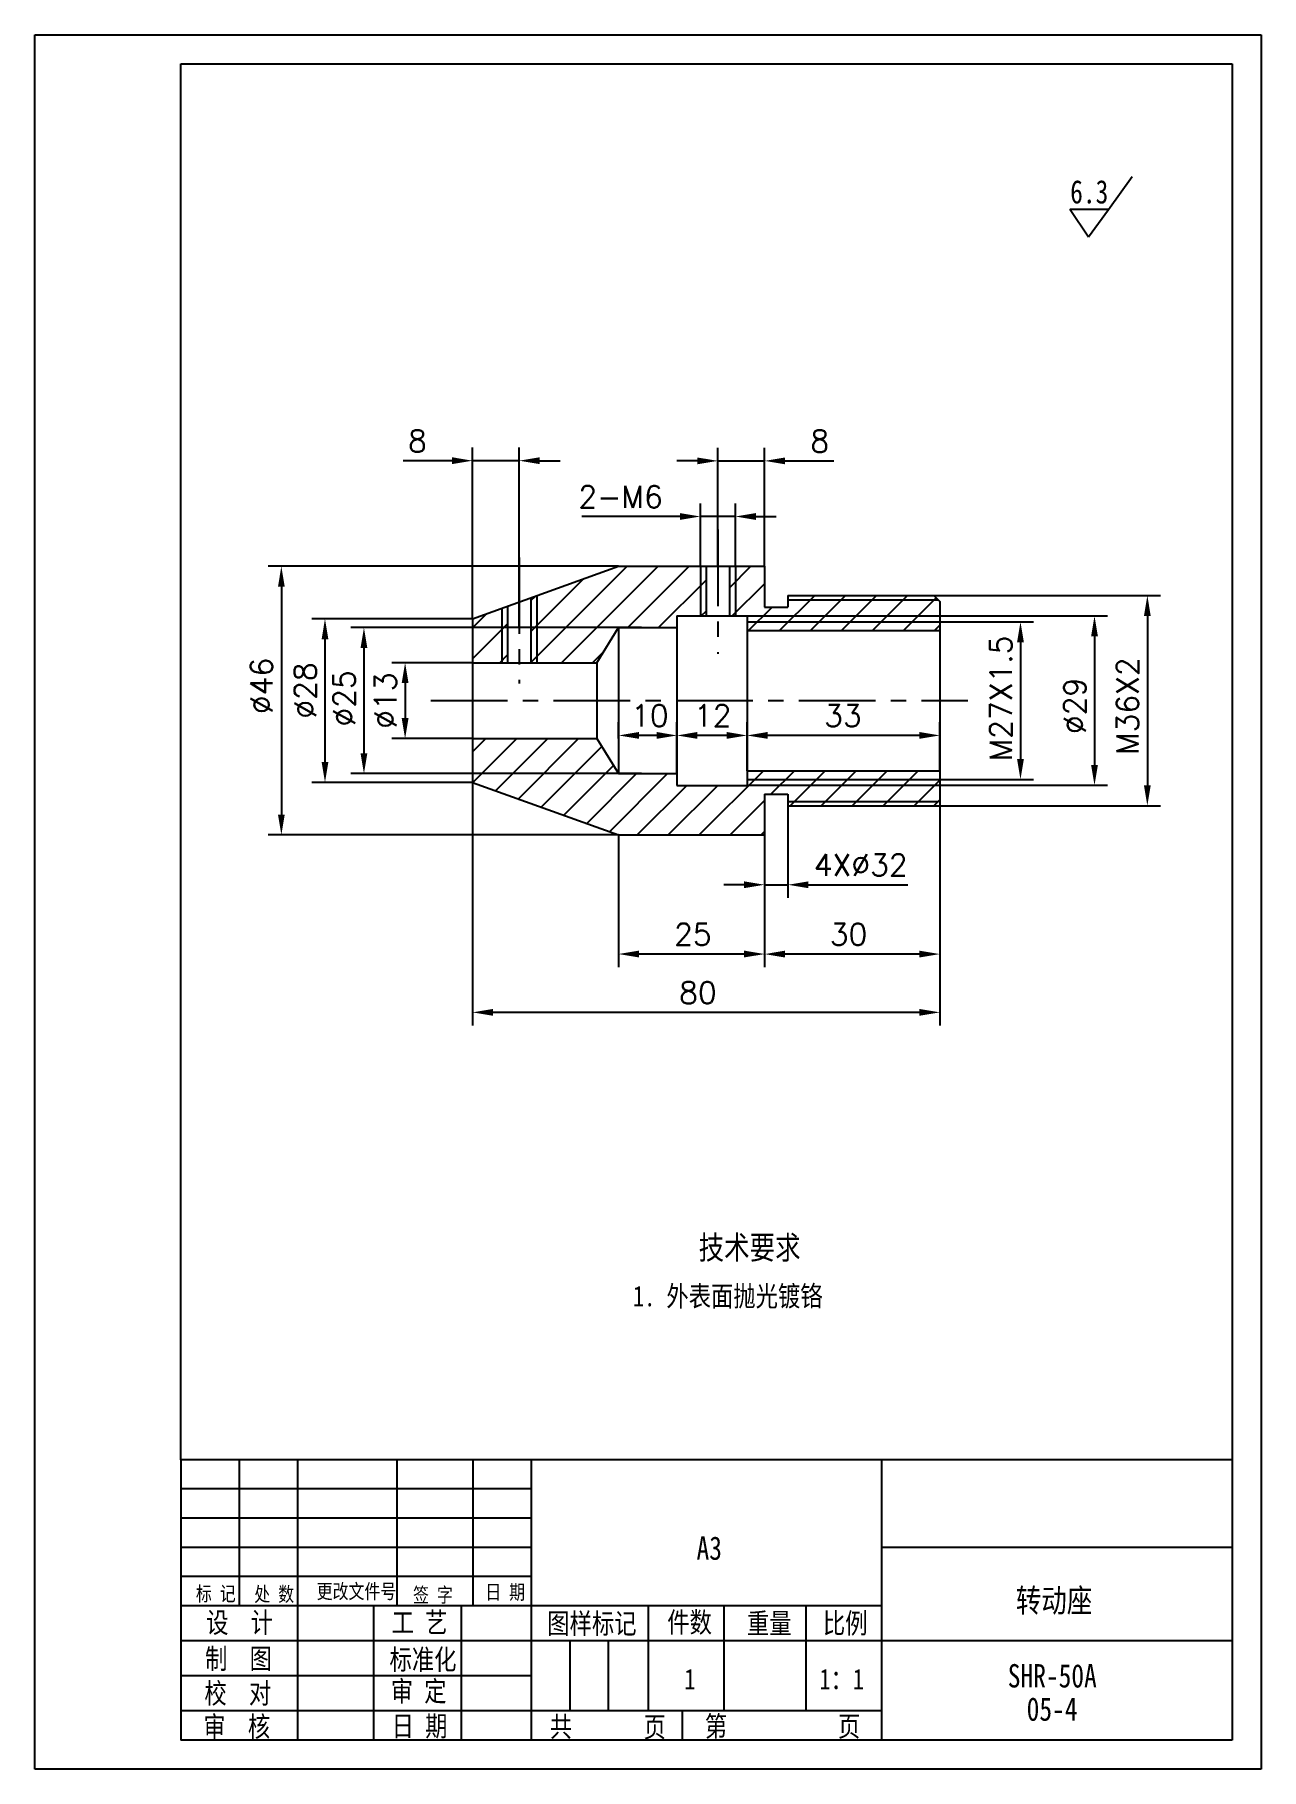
# Model space of a CAD drawing. Extents: x 346 to 556, y 136 to 433.
import ezdxf

# ---------------------------------------------------------------- set-up
doc = ezdxf.new("R2010")
doc.units = 0
doc.header["$LTSCALE"] = 10.5
doc.header["$MEASUREMENT"] = 0
doc.linetypes.add('CENTER', pattern=[2, 1.25, -0.25, 0.25, -0.25])
doc.layers.get('0').update_dxf_attribs({"color": 2, "linetype": 'CONTINUOUS'})
doc.layers.get('DEFPOINTS').update_dxf_attribs({"linetype": 'CONTINUOUS'})
doc.layers.add('PART', color=3, linetype='CONTINUOUS')
doc.layers.add('SMPEN_THICK', color=7, linetype='CONTINUOUS')
doc.styles.add('HZDX', font='', dxfattribs={"width": 0.8, "height": 7.5})
doc.styles.get("Standard").update_dxf_attribs({"font": 'txt', "height": 3.75, "bigfont": 'hzfs'})
doc.styles.get('HZDX').set_extended_font_data('SimSun')
doc.dimstyles.get("Standard").update_dxf_attribs({"dimtxt": 0.18, "dimasz": 0.18, "dimexe": 0.18, "dimexo": 0.0625, "dimgap": 0.09, "dimtad": 0, "dimtih": 1, "dimtoh": 1, "dimdec": 4, "dimzin": 0, "dimdsep": 46, "dimtxsty": 'Standard', "dimcen": 0.09, "dimadec": 0, "dimazin": 0, "dimtfac": 1, "dimtdec": 4, "dimtofl": 0, "dimtmove": 0, "dimatfit": 3, "dimfxl": 1, "dimtolj": 1, "dimtzin": 0, "dimarcsym": 0})

# ---------------------------------------------------------------- blocks, each defined once
blk = doc.blocks.new('*D4')
at = {"color": 2, "linetype": 'ByBlock', "transparency": 16777216}
for p, q in [((500.6, 326.19), (516.66, 326.19)), ((514.41, 322.69), (514.41, 302.69)), ((500.6, 299.19), (516.66, 299.19))]:
    blk.add_line(p, q, dxfattribs=at)
for points in [[(513.83, 322.69), (514.99, 322.69), (514.41, 326.19)], [(513.83, 302.69), (514.99, 302.69), (514.41, 299.19)]]:
    blk.add_solid(points, dxfattribs=at)
at = {"layer": 'DEFPOINTS', "color": 0, "linetype": 'ByBlock', "transparency": 16777216}
for p in [(500.6, 326.19), (500.6, 299.19), (514.41, 299.19)]:
    blk.add_point(p, dxfattribs=at)
at = {"color": 2, "linetype": 'ByBlock', "transparency": 16777216, "insert": (511.04, 313.06), "char_height": 3.75, "attachment_point": 5, "rotation": 90}
blk.add_mtext('\\A1;M27X1.5', dxfattribs=at)
blk = doc.blocks.new('*D5')
at = {"color": 2, "linetype": 'ByBlock', "transparency": 16777216}
for p, q in [((467.6, 327.19), (529.33, 327.19)), ((527.08, 323.69), (527.08, 301.69)), ((467.6, 298.19), (529.33, 298.19))]:
    blk.add_line(p, q, dxfattribs=at)
for points in [[(526.5, 323.69), (527.67, 323.69), (527.08, 327.19)], [(526.5, 301.69), (527.67, 301.69), (527.08, 298.19)]]:
    blk.add_solid(points, dxfattribs=at)
at = {"layer": 'DEFPOINTS', "color": 0, "linetype": 'ByBlock', "transparency": 16777216}
for p in [(467.6, 327.19), (467.6, 298.19), (527.08, 298.19)]:
    blk.add_point(p, dxfattribs=at)
at = {"color": 2, "linetype": 'ByBlock', "transparency": 16777216, "insert": (523.71, 311.78), "char_height": 3.75, "attachment_point": 5, "rotation": 90}
blk.add_mtext('\\A1;∅29', dxfattribs=at)
blk = doc.blocks.new('*D6')
at = {"color": 2, "linetype": 'ByBlock', "transparency": 16777216}
for p, q in [((499.6, 330.69), (538.38, 330.69)), ((536.13, 327.19), (536.13, 298.19)), ((499.6, 294.69), (538.38, 294.69))]:
    blk.add_line(p, q, dxfattribs=at)
for points in [[(535.55, 327.19), (536.71, 327.19), (536.13, 330.69)], [(535.55, 298.19), (536.71, 298.19), (536.13, 294.69)]]:
    blk.add_solid(points, dxfattribs=at)
at = {"layer": 'DEFPOINTS', "color": 0, "linetype": 'ByBlock', "transparency": 16777216}
for p in [(499.6, 330.69), (499.6, 294.69), (536.13, 294.69)]:
    blk.add_point(p, dxfattribs=at)
at = {"color": 2, "linetype": 'ByBlock', "transparency": 16777216, "insert": (532.75, 311.75), "char_height": 3.75, "attachment_point": 5, "rotation": 90}
blk.add_mtext('\\A1;M36X2', dxfattribs=at)
blk = doc.blocks.new('*D7')
at = {"color": 2, "linetype": 'ByBlock', "transparency": 16777216}
for p, q in [((467.3, 296.69), (467.3, 267.04)), ((497.3, 295.69), (497.3, 267.04)), ((493.8, 269.29), (470.8, 269.29))]:
    blk.add_line(p, q, dxfattribs=at)
for points in [[(470.8, 269.88), (470.8, 268.71), (467.3, 269.29)], [(493.8, 269.88), (493.8, 268.71), (497.3, 269.29)]]:
    blk.add_solid(points, dxfattribs=at)
at = {"layer": 'DEFPOINTS', "color": 0, "linetype": 'ByBlock', "transparency": 16777216}
for p in [(467.3, 296.69), (497.3, 295.69), (467.3, 269.29)]:
    blk.add_point(p, dxfattribs=at)
at = {"color": 2, "linetype": 'ByBlock', "transparency": 16777216, "insert": (481.67, 272.67), "char_height": 3.75, "attachment_point": 5}
blk.add_mtext('\\A1;30', dxfattribs=at)
blk = doc.blocks.new('*D8')
at = {"color": 2, "linetype": 'ByBlock', "transparency": 16777216}
for p, q in [((442.3, 289.69), (442.3, 267.05)), ((467.3, 289.69), (467.3, 267.05)), ((463.8, 269.3), (445.8, 269.3))]:
    blk.add_line(p, q, dxfattribs=at)
for points in [[(445.8, 269.89), (445.8, 268.72), (442.3, 269.3)], [(463.8, 269.89), (463.8, 268.72), (467.3, 269.3)]]:
    blk.add_solid(points, dxfattribs=at)
at = {"layer": 'DEFPOINTS', "color": 0, "linetype": 'ByBlock', "transparency": 16777216}
for p in [(442.3, 289.69), (467.3, 289.69), (442.3, 269.3)]:
    blk.add_point(p, dxfattribs=at)
at = {"color": 2, "linetype": 'ByBlock', "transparency": 16777216, "insert": (455.02, 272.68), "char_height": 3.75, "attachment_point": 5}
blk.add_mtext('\\A1;25', dxfattribs=at)
blk = doc.blocks.new('*D9')
at = {"color": 2, "linetype": 'ByBlock', "transparency": 16777216}
for p, q in [((417.3, 298.69), (417.3, 257.07)), ((497.3, 294.69), (497.3, 257.07)), ((493.8, 259.32), (420.8, 259.32))]:
    blk.add_line(p, q, dxfattribs=at)
for points in [[(420.8, 259.9), (420.8, 258.73), (417.3, 259.32)], [(493.8, 259.9), (493.8, 258.73), (497.3, 259.32)]]:
    blk.add_solid(points, dxfattribs=at)
at = {"layer": 'DEFPOINTS', "color": 0, "linetype": 'ByBlock', "transparency": 16777216}
for p in [(417.3, 298.69), (497.3, 294.69), (417.3, 259.32)]:
    blk.add_point(p, dxfattribs=at)
at = {"color": 2, "linetype": 'ByBlock', "transparency": 16777216, "insert": (455.89, 262.69), "char_height": 3.75, "attachment_point": 5}
blk.add_mtext('\\A1;80', dxfattribs=at)
blk = doc.blocks.new('*D10')
at = {"color": 2, "linetype": 'ByBlock', "transparency": 16777216}
for p, q in [((420.6, 319.19), (406.81, 319.19)), ((409.06, 315.69), (409.06, 309.69)), ((420.6, 306.19), (406.81, 306.19))]:
    blk.add_line(p, q, dxfattribs=at)
for points in [[(408.47, 315.69), (409.64, 315.69), (409.06, 319.19)], [(408.47, 309.69), (409.64, 309.69), (409.06, 306.19)]]:
    blk.add_solid(points, dxfattribs=at)
at = {"layer": 'DEFPOINTS', "color": 0, "linetype": 'ByBlock', "transparency": 16777216}
for p in [(420.6, 319.19), (409.06, 306.19), (420.6, 306.19)]:
    blk.add_point(p, dxfattribs=at)
at = {"color": 2, "linetype": 'ByBlock', "transparency": 16777216, "insert": (405.68, 312.69), "char_height": 3.75, "attachment_point": 5, "rotation": 90}
blk.add_mtext('\\A1;∅13', dxfattribs=at)
blk = doc.blocks.new('*D11')
at = {"color": 2, "linetype": 'ByBlock', "transparency": 16777216}
for p, q in [((449.5, 325.19), (399.76, 325.19)), ((402.01, 321.69), (402.01, 303.69)), ((449.5, 300.19), (399.76, 300.19))]:
    blk.add_line(p, q, dxfattribs=at)
for points in [[(401.43, 321.69), (402.59, 321.69), (402.01, 325.19)], [(401.43, 303.69), (402.59, 303.69), (402.01, 300.19)]]:
    blk.add_solid(points, dxfattribs=at)
at = {"layer": 'DEFPOINTS', "color": 0, "linetype": 'ByBlock', "transparency": 16777216}
for p in [(449.5, 325.19), (402.01, 300.19), (449.5, 300.19)]:
    blk.add_point(p, dxfattribs=at)
at = {"color": 2, "linetype": 'ByBlock', "transparency": 16777216, "insert": (398.63, 313.07), "char_height": 3.75, "attachment_point": 5, "rotation": 90}
blk.add_mtext('\\A1;∅25', dxfattribs=at)
blk = doc.blocks.new('*D13')
at = {"color": 2, "linetype": 'ByBlock', "transparency": 16777216}
for p, q in [((445.6, 335.69), (385.62, 335.69)), ((387.87, 332.19), (387.87, 293.19)), ((445.6, 289.69), (385.62, 289.69))]:
    blk.add_line(p, q, dxfattribs=at)
for points in [[(387.29, 332.19), (388.45, 332.19), (387.87, 335.69)], [(387.29, 293.19), (388.45, 293.19), (387.87, 289.69)]]:
    blk.add_solid(points, dxfattribs=at)
at = {"layer": 'DEFPOINTS', "color": 0, "linetype": 'ByBlock', "transparency": 16777216}
for p in [(445.6, 335.69), (387.87, 289.69), (445.6, 289.69)]:
    blk.add_point(p, dxfattribs=at)
at = {"color": 2, "linetype": 'ByBlock', "transparency": 16777216, "insert": (384.49, 315.2), "char_height": 3.75, "attachment_point": 5, "rotation": 90}
blk.add_mtext('\\A1;∅46', dxfattribs=at)
blk = doc.blocks.new('*D14')
at = {"color": 2, "linetype": 'ByBlock', "transparency": 16777216}
for p, q in [((413.8, 353.77), (405.42, 353.77)), ((417.3, 326.69), (417.3, 356.02)), ((425.3, 353.77), (417.3, 353.77)), ((425.3, 325.19), (425.3, 356.02)), ((428.8, 353.77), (432.3, 353.77))]:
    blk.add_line(p, q, dxfattribs=at)
for points in [[(413.8, 354.36), (413.8, 353.19), (417.3, 353.77)], [(428.8, 354.36), (428.8, 353.19), (425.3, 353.77)]]:
    blk.add_solid(points, dxfattribs=at)
at = {"layer": 'DEFPOINTS', "color": 0, "linetype": 'ByBlock', "transparency": 16777216}
for p in [(425.3, 353.77), (417.3, 326.69), (425.3, 325.19)]:
    blk.add_point(p, dxfattribs=at)
at = {"color": 2, "linetype": 'ByBlock', "transparency": 16777216, "insert": (407.86, 357.15), "char_height": 3.75, "attachment_point": 5}
blk.add_mtext('\\A1;8', dxfattribs=at)
blk = doc.blocks.new('*D15')
at = {"color": 2, "linetype": 'ByBlock', "transparency": 16777216}
for p, q in [((455.8, 353.74), (452.3, 353.74)), ((459.3, 335.69), (459.3, 355.99)), ((459.3, 353.74), (467.3, 353.74)), ((467.3, 335.69), (467.3, 355.99)), ((470.8, 353.74), (479.17, 353.74))]:
    blk.add_line(p, q, dxfattribs=at)
for points in [[(455.8, 354.32), (455.8, 353.16), (459.3, 353.74)], [(470.8, 354.32), (470.8, 353.16), (467.3, 353.74)]]:
    blk.add_solid(points, dxfattribs=at)
at = {"layer": 'DEFPOINTS', "color": 0, "linetype": 'ByBlock', "transparency": 16777216}
for p in [(459.3, 353.74), (459.3, 335.69), (467.3, 335.69)]:
    blk.add_point(p, dxfattribs=at)
at = {"color": 2, "linetype": 'ByBlock', "transparency": 16777216, "insert": (476.74, 357.12), "char_height": 3.75, "attachment_point": 5}
blk.add_mtext('\\A1;8', dxfattribs=at)
blk = doc.blocks.new('*D16')
at = {"color": 2, "linetype": 'ByBlock', "transparency": 16777216}
for p, q in [((456.3, 335.69), (456.3, 346.47)), ((462.3, 335.69), (462.3, 346.47)), ((452.8, 344.22), (435.99, 344.22)), ((462.3, 344.22), (456.3, 344.22)), ((465.8, 344.22), (469.3, 344.22))]:
    blk.add_line(p, q, dxfattribs=at)
for points in [[(452.8, 344.8), (452.8, 343.63), (456.3, 344.22)], [(465.8, 344.8), (465.8, 343.63), (462.3, 344.22)]]:
    blk.add_solid(points, dxfattribs=at)
at = {"layer": 'DEFPOINTS', "color": 0, "linetype": 'ByBlock', "transparency": 16777216}
for p in [(462.3, 344.22), (456.3, 335.69), (462.3, 335.69)]:
    blk.add_point(p, dxfattribs=at)
at = {"color": 2, "linetype": 'ByBlock', "transparency": 16777216, "insert": (442.64, 347.59), "char_height": 3.75, "attachment_point": 5}
blk.add_mtext('\\A1;2-M6', dxfattribs=at)
blk = doc.blocks.new('*D17')
at = {"color": 2, "linetype": 'ByBlock', "transparency": 16777216}
for p, q in [((464.3, 300.69), (464.3, 308.98)), ((497.3, 300.69), (497.3, 308.98)), ((493.8, 306.73), (467.8, 306.73))]:
    blk.add_line(p, q, dxfattribs=at)
for points in [[(467.8, 307.32), (467.8, 306.15), (464.3, 306.73)], [(493.8, 307.32), (493.8, 306.15), (497.3, 306.73)]]:
    blk.add_solid(points, dxfattribs=at)
at = {"layer": 'DEFPOINTS', "color": 0, "linetype": 'ByBlock', "transparency": 16777216}
for p in [(464.3, 306.73), (464.3, 300.69), (497.3, 300.69)]:
    blk.add_point(p, dxfattribs=at)
at = {"color": 2, "linetype": 'ByBlock', "transparency": 16777216, "insert": (480.71, 310.11), "char_height": 3.75, "attachment_point": 5}
blk.add_mtext('\\A1;33', dxfattribs=at)
blk = doc.blocks.new('*D18')
at = {"color": 2, "linetype": 'ByBlock', "transparency": 16777216}
for p, q in [((452.3, 300.19), (452.3, 308.98)), ((464.3, 300.69), (464.3, 308.98)), ((460.8, 306.73), (455.8, 306.73))]:
    blk.add_line(p, q, dxfattribs=at)
for points in [[(455.8, 307.32), (455.8, 306.15), (452.3, 306.73)], [(460.8, 307.32), (460.8, 306.15), (464.3, 306.73)]]:
    blk.add_solid(points, dxfattribs=at)
at = {"layer": 'DEFPOINTS', "color": 0, "linetype": 'ByBlock', "transparency": 16777216}
for p in [(452.3, 306.73), (452.3, 300.19), (464.3, 300.69)]:
    blk.add_point(p, dxfattribs=at)
at = {"color": 2, "linetype": 'ByBlock', "transparency": 16777216, "insert": (458.41, 310.11), "char_height": 3.75, "attachment_point": 5}
blk.add_mtext('\\A1;12', dxfattribs=at)
blk = doc.blocks.new('*D19')
at = {"color": 2, "linetype": 'ByBlock', "transparency": 16777216}
for p, q in [((442.3, 306.19), (442.3, 308.98)), ((452.3, 300.19), (452.3, 308.98)), ((448.8, 306.73), (445.8, 306.73))]:
    blk.add_line(p, q, dxfattribs=at)
for points in [[(445.8, 307.32), (445.8, 306.15), (442.3, 306.73)], [(448.8, 307.32), (448.8, 306.15), (452.3, 306.73)]]:
    blk.add_solid(points, dxfattribs=at)
at = {"layer": 'DEFPOINTS', "color": 0, "linetype": 'ByBlock', "transparency": 16777216}
for p in [(442.3, 306.73), (442.3, 306.19), (452.3, 300.19)]:
    blk.add_point(p, dxfattribs=at)
at = {"color": 2, "linetype": 'ByBlock', "transparency": 16777216, "insert": (447.66, 310.11), "char_height": 3.75, "attachment_point": 5}
blk.add_mtext('\\A1;10', dxfattribs=at)
blk = doc.blocks.new('*D20')
at = {"layer": 'DEFPOINTS', "color": 0, "transparency": 16777216}
for p in [(421.26, 332.63), (396, 304.63), (421.26, 304.63)]:
    blk.add_point(p, dxfattribs=at)
at = {"layer": 'SMPEN_THICK', "color": 2, "lineweight": -2, "transparency": 16777216}
for p, q in [((421.26, 332.63), (393.75, 332.63)), ((396, 329.13), (396, 308.13)), ((421.26, 304.63), (393.75, 304.63))]:
    blk.add_line(p, q, dxfattribs=at)
at = {"layer": 'SMPEN_THICK', "color": 2, "transparency": 16777216}
for points in [[(395.42, 329.13), (396.58, 329.13), (396, 332.63)], [(395.42, 308.13), (396.58, 308.13), (396, 304.63)]]:
    blk.add_solid(points, dxfattribs=at)
at = {"layer": 'SMPEN_THICK', "color": 2, "transparency": 16777216, "insert": (392.63, 320.36), "char_height": 3.75, "attachment_point": 5, "rotation": 90}
blk.add_mtext('\\A1;%%c28', dxfattribs=at)

msp = doc.modelspace()

# ---------------------------------------------------------------- hatches: boundary and pattern name
at = {"layer": 'SMPEN_THICK'}
h = msp.add_hatch(dxfattribs=at)
h.set_pattern_fill('ANSI31', color=256, scale=30, style=0)
h.set_pattern_definition([(45, (0.6604, 5.94), (-2.65165, 2.65165), [])])
h.paths.add_polyline_path([(475.26254, 335.87535), (475.26254, 334.62535), (471.26254, 334.62535), (471.26254, 341.62535), (466.26254, 341.62535), (466.26254, 333.12535), (468.26254, 333.12535), (468.26254, 332.12535), (501.26254, 332.12535), (501.26254, 335.62535), (501.01254, 335.87535)])
h.paths.add_polyline_path([(501.01254, 335.87535), (500.26254, 336.62535), (475.26254, 336.62535), (475.26254, 335.87535)], flags=16)
h.paths.add_polyline_path([(465.26254, 333.12535), (466.26254, 333.12535), (466.26254, 341.62535), (465.26254, 341.62535)])
h.paths.add_polyline_path([(461.26254, 341.62535), (460.26254, 341.62535), (460.26254, 333.12535), (461.26254, 333.12535)])
h.paths.add_polyline_path([(446.26254, 341.62535), (432.26254, 336.58535), (432.26254, 325.12535), (442.51875, 325.12535), (446.26254, 331.12535), (456.26254, 331.12535), (456.26254, 333.12535), (460.26254, 333.12535), (460.26254, 341.62535)])
h.paths.add_polyline_path([(432.26254, 336.58535), (431.26254, 336.22535), (431.26254, 325.12535), (432.26254, 325.12535)])
h.paths.add_polyline_path([(427.26254, 334.78535), (426.26254, 334.42535), (426.26254, 325.12535), (427.26254, 325.12535)])
h.paths.add_polyline_path([(421.26254, 325.12535), (426.26254, 325.12535), (426.26254, 334.42535), (421.26254, 332.62535)])
h.paths.add_polyline_path([(421.26254, 312.12535), (421.26254, 304.62535), (446.26254, 295.62535), (471.26254, 295.62535), (471.26254, 302.62535), (475.26254, 302.62535), (475.26254, 301.37535), (501.01254, 301.37535), (501.26254, 301.62535), (501.26254, 305.12535), (468.26254, 305.12535), (468.26254, 304.12535), (456.26254, 304.12535), (456.26254, 306.12535), (446.26254, 306.12535), (442.51875, 312.12535)])
h.paths.add_polyline_path([(501.26254, 330.62535), (501.26254, 332.12535), (468.26254, 332.12535), (468.26254, 330.62535)])
h.paths.add_polyline_path([(468.26254, 306.62535), (468.26254, 305.12535), (501.26254, 305.12535), (501.26254, 306.62535)], flags=17)
h.paths.add_polyline_path([(500.26254, 300.62535), (501.01254, 301.37535), (475.26254, 301.37535), (475.26254, 300.62535)], flags=17)

# ---------------------------------------------------------------- linework, layer by layer
at = {"color": 2, "linetype": 'ByBlock'}
for p, q in [((471.26254, 302.62535), (471.26254, 284.85381)), ((475.26254, 300.62535), (475.26254, 284.85381)), ((467.76254, 287.10381), (464.26254, 287.10381)), ((471.26254, 287.10381), (475.26254, 287.10381)), ((478.76254, 287.10381), (495.7852, 287.10381))]:
    msp.add_line(p, q, dxfattribs=at)
for points in [[(467.76254, 287.68714), (467.76254, 286.52047), (471.26254, 287.10381)], [(478.76254, 287.68714), (478.76254, 286.52047), (475.26254, 287.10381)]]:
    msp.add_solid(points, dxfattribs=at)
at = {"layer": 'DEFPOINTS', "color": 0, "linetype": 'ByBlock'}
for p in [(471.26254, 302.62535), (475.26254, 300.62535), (475.26254, 287.10381)]:
    msp.add_point(p, dxfattribs=at)
at = {"layer": 'PART', "linetype": 'Continuous'}
for p, q in [((346.30103, 432.65178), (556.30103, 432.65178)), ((556.30103, 432.65178), (556.30103, 135.65178)), ((551.30103, 188.65178), (371.30103, 188.65178)), ((381.30103, 188.65178), (381.30103, 163.65178)), ((391.30103, 188.65178), (391.30103, 140.65178)), ((408.30103, 188.65178), (408.30103, 163.65178)), ((421.30103, 188.65178), (421.30103, 163.65178)), ((431.30103, 188.65178), (431.30103, 140.65178)), ((491.30103, 188.65178), (491.30103, 140.65178)), ((551.30103, 173.65178), (491.30103, 173.65178)), ((404.30103, 163.65178), (404.30103, 140.65178)), ((419.30103, 163.65178), (419.30103, 140.65178)), ((451.30103, 163.65178), (451.30103, 145.65178)), ((464.30103, 163.65178), (464.30103, 145.65178)), ((478.30103, 163.65178), (478.30103, 145.65178)), ((437.90103, 157.65178), (437.90103, 145.65178)), ((444.50103, 157.65178), (444.50103, 145.65178)), ((551.30103, 157.65178), (491.30103, 157.65178)), ((457.16017, 145.65178), (457.16017, 140.65178)), ((556.30103, 135.65178), (346.30103, 135.65178))]:
    msp.add_line(p, q, dxfattribs=at)
at = {"layer": 'PART', "color": 5, "linetype": 'Continuous'}
for p, q in [((371.30103, 427.65178), (551.30103, 427.65178)), ((551.30103, 427.65178), (551.30103, 140.65178)), ((421.26254, 332.62535), (446.26254, 341.62535)), ((446.26254, 341.62535), (471.26254, 341.62535)), ((461.26254, 341.62535), (461.26254, 333.12535)), ((465.26254, 341.62535), (465.26254, 333.12535)), ((471.26254, 341.62535), (471.26254, 334.62535)), ((431.26254, 336.22535), (431.26254, 325.12535)), ((475.26254, 336.62535), (500.26254, 336.62535)), ((475.26254, 336.62535), (475.26254, 334.62535)), ((500.26254, 336.62535), (501.26254, 335.62535)), ((501.26254, 335.62535), (501.26254, 301.62535)), ((427.26254, 334.78535), (427.26254, 325.12535)), ((456.26254, 333.12535), (468.26254, 333.12535)), ((456.26254, 333.12535), (456.26254, 304.12535)), ((468.26254, 333.12535), (468.26254, 304.12535)), ((471.26254, 334.62535), (475.26254, 334.62535)), ((421.26254, 332.62535), (421.26254, 304.62535)), ((442.51875, 325.12535), (446.26254, 331.12535)), ((446.26254, 331.12535), (456.26254, 331.12535)), ((446.26254, 331.12535), (446.26254, 306.12535)), ((468.26254, 330.62535), (501.26254, 330.62535)), ((421.26254, 325.12535), (442.51875, 325.12535)), ((442.51875, 325.12535), (442.51875, 312.12535)), ((421.26254, 312.12535), (442.51875, 312.12535)), ((442.51875, 312.12535), (446.26254, 306.12535)), ((446.26254, 306.12535), (456.26254, 306.12535)), ((468.26254, 306.62535), (501.26254, 306.62535)), ((421.26254, 304.62535), (446.26254, 295.62535)), ((456.26254, 304.12535), (468.26254, 304.12535)), ((471.26254, 302.62535), (475.26254, 302.62535)), ((471.26254, 302.62535), (471.26254, 295.62535)), ((475.26254, 302.62535), (475.26254, 300.62535)), ((475.26254, 300.62535), (500.26254, 300.62535)), ((500.26254, 300.62535), (501.26254, 301.62535)), ((446.26254, 295.62535), (471.26254, 295.62535)), ((371.30103, 188.65178), (371.30103, 140.65178)), ((551.30103, 140.65178), (371.30103, 140.65178))]:
    msp.add_line(p, q, dxfattribs=at)
at = {"layer": 'SMPEN_THICK', "color": 3}
msp.add_line((346.30103, 135.65178), (346.30103, 432.65178), dxfattribs=at)
at = {"layer": 'SMPEN_THICK', "color": 5}
msp.add_line((371.30103, 188.65178), (371.30103, 427.65178), dxfattribs=at)
at = {"layer": 'SMPEN_THICK'}
for p, q in [((530.15744, 402.71823), (534.21368, 408.38957)), ((460.26254, 341.62535), (460.26254, 333.12535)), ((466.26254, 341.62535), (466.26254, 333.12535)), ((432.26254, 336.58535), (432.26254, 325.12535)), ((475.26254, 335.87535), (501.01254, 335.87535)), ((426.26254, 334.42535), (426.26254, 325.12535)), ((468.26254, 332.12535), (501.26254, 332.12535)), ((468.26254, 305.12535), (501.26254, 305.12535)), ((475.26254, 301.37535), (501.01254, 301.37535)), ((431.30103, 183.65178), (371.30103, 183.65178)), ((431.30103, 178.65178), (371.30103, 178.65178)), ((431.30103, 173.65178), (371.30103, 173.65178)), ((431.30103, 168.65178), (371.30103, 168.65178)), ((491.30103, 163.65178), (371.30103, 163.65178)), ((491.30103, 157.65178), (371.30103, 157.65178)), ((431.30103, 151.65178), (371.30103, 151.65178)), ((491.30103, 145.65178), (371.30103, 145.65178))]:
    msp.add_line(p, q, dxfattribs=at)
at = {"layer": 'SMPEN_THICK', "linetype": 'CENTER'}
for p, q in [((463.26254, 347.91914), (463.26254, 326.64685)), ((429.26254, 343.1644), (429.26254, 321.55493)), ((414.14076, 318.62535), (506.07198, 318.62535))]:
    msp.add_line(p, q, dxfattribs=at)
at = {"layer": 'SMPEN_THICK'}
msp.add_lwpolyline([(526.72805, 398.06935), (530.15744, 402.71823), (523.58415, 402.71823)], close=True, dxfattribs=at)

# ---------------------------------------------------------------- texts
at = {"color": 2, "linetype": 'ByBlock', "insert": (487.7227, 290.47881), "char_height": 3.75, "attachment_point": 5}
msp.add_mtext('\\A1;4X∅32', dxfattribs=at)
at = {"layer": 'SMPEN_THICK', "style": 'HZDX', "width": 0.8}
for s, height, p in [('6.3', 4, (523.57839, 403.75619)), ('技术要求', 4, (459.96911, 222.9906)), ('1. 外表面抛光镀铬', 3.5, (448.73692, 214.92431)), ('A3', 4, (459.60874, 171.52958)), ('标 记', 2.5, (373.89988, 164.47542)), ('处 数', 2.5, (383.89614, 164.39536)), ('更改文件号', 2.5, (394.57119, 164.87258)), ('签 字', 2.5, (411.07197, 164.25806)), ('日 期', 2.5, (423.43644, 164.74967)), ('转动座', 4, (514.2738, 162.55702)), ('设  计', 3.5, (375.66172, 159.03368)), ('工 艺', 3.5, (407.41446, 159.04492)), ('图样标记', 3.5, (434.0591, 158.8725)), ('件数', 3.5, (454.60179, 159.07828)), ('重量', 3.5, (468.24714, 158.89533)), ('比例', 3.5, (481.25205, 158.91815)), ('制  图', 3.5, (375.47868, 152.84857)), ('标准化', 3.5, (407.04839, 152.71127)), ('1', 3.5, (457.52662, 149.34093)), ('1：1', 3.5, (480.64522, 149.34093)), ('SHR-50A', 4, (512.89466, 149.66026)), ('校  对', 3.5, (375.35291, 146.92646)), ('审 定', 3.5, (407.25426, 147.28077)), ('05-4', 4, (516.13029, 143.96667)), ('审  核', 3.5, (375.16988, 141.23295)), ('日 期', 3.5, (407.42218, 141.31124)), ('共', 3.5, (434.49367, 141.2203)), ('页', 3.5, (450.5529, 141.14024)), ('第', 3.5, (461.02976, 141.26595)), ('页', 3.5, (483.82648, 141.26595))]:
    msp.add_text(s, height=height, dxfattribs=at).set_placement(p)

# ---------------------------------------------------------------- dimensions: what is measured, and where the dimension line sits
at = {"layer": 'SMPEN_THICK'}
for base, p1, p2, picture, middle in [((429.26254, 359.71335), (421.26254, 332.62535), (429.26254, 331.12535), '*D14', (411.82504, 359.71335)), ((463.26254, 359.68151), (471.26254, 341.62535), (463.26254, 341.62535), '*D15', (480.70004, 359.68151)), ((446.26254, 312.67183), (456.26254, 306.12535), (446.26254, 312.12535), '*D19', (451.6264, 312.67183)), ((456.26254, 312.67183), (468.26254, 306.62535), (456.26254, 306.12535), '*D18', (462.373, 312.67183)), ((468.26254, 312.67183), (501.26254, 306.62535), (468.26254, 306.62535), '*D17', (484.67727, 312.67183)), ((421.26254, 265.25518), (501.26254, 300.62535), (421.26254, 304.62535), '*D9', (459.8566, 265.25518)), ((471.26254, 275.23488), (501.26254, 301.62535), (471.26254, 302.62535), '*D7', (485.63316, 275.23488)), ((446.26254, 275.24486), (471.26254, 295.62535), (446.26254, 295.62535), '*D8', (458.98734, 275.24486))]:
    dim = msp.add_linear_dim(base=base, p1=p1, p2=p2, dimstyle='Standard', override={"dimtxt": 5, "dimasz": 3.5, "dimexe": 2.25, "dimexo": 0, "dimgap": 1.5, "dimtad": 1, "dimtih": 0, "dimtoh": 0, "dimzin": 8, "dimclrd": 2, "dimclre": 2, "dimclrt": 2, "dimtm": 0.115, "dimtfac": 0.66667, "dimtofl": 1, "dimatfit": 1, "dimtvp": 5, "dimtzin": 8}, dxfattribs=at)
    dim.commit()
    dim.dimension.update_dxf_attribs({"geometry": picture, "text_midpoint": middle, "dimtype": 160, "insert": (3.96263, 5.93989)})
dim = msp.add_linear_dim(base=(466.26254, 350.158), p1=(460.26254, 341.62535), p2=(466.26254, 341.62535), text='2-M<>', dimstyle='Standard', override={"dimtxt": 5, "dimasz": 3.5, "dimexe": 2.25, "dimexo": 0, "dimgap": 1.5, "dimtad": 1, "dimtih": 0, "dimtoh": 0, "dimzin": 8, "dimclrd": 2, "dimclre": 2, "dimclrt": 2, "dimtm": 0.115, "dimtfac": 0.66667, "dimtofl": 1, "dimatfit": 1, "dimtvp": 5, "dimtzin": 8}, dxfattribs=at)
dim.commit()
dim.dimension.update_dxf_attribs({"geometry": '*D16', "text_midpoint": (446.60629, 350.158), "dimtype": 160, "insert": (3.96263, 5.93989)})
for base, p1, p2, text, picture, middle in [((388.52931, 295.62535), (446.26254, 341.62535), (446.26254, 295.62535), '%%c<>', '*D13', (388.52931, 321.136)), ((536.78958, 300.62535), (500.26254, 336.62535), (500.26254, 300.62535), 'M<>X2', '*D6', (536.78958, 317.6876)), ((527.74441, 304.12535), (468.26254, 333.12535), (468.26254, 304.12535), '%%c<>', '*D5', (527.74441, 317.71968)), ((402.66969, 306.12535), (450.15748, 331.12535), (450.15748, 306.12535), '%%c<>', '*D11', (402.66969, 319.00926)), ((515.07187, 305.12535), (501.26254, 332.12535), (501.26254, 305.12535), 'M<>X1.5', '*D4', (515.07187, 319.00257)), ((409.71611, 312.12535), (421.26254, 325.12535), (421.26254, 312.12535), '%%c<>', '*D10', (409.71611, 318.62535))]:
    dim = msp.add_linear_dim(base=base, p1=p1, p2=p2, angle=90, text=text, dimstyle='Standard', override={"dimtxt": 5, "dimasz": 3.5, "dimexe": 2.25, "dimexo": 0, "dimgap": 1.5, "dimtad": 1, "dimtih": 0, "dimtoh": 0, "dimzin": 8, "dimclrd": 2, "dimclre": 2, "dimclrt": 2, "dimtm": 0.115, "dimtfac": 0.66667, "dimtofl": 1, "dimatfit": 1, "dimtvp": 5, "dimtzin": 8}, dxfattribs=at)
    dim.commit()
    dim.dimension.update_dxf_attribs({"geometry": picture, "text_midpoint": middle, "dimtype": 160, "insert": (0.66044, 5.93989)})
dim = msp.add_linear_dim(base=(396.00136, 304.62535), p1=(421.26254, 332.62535), p2=(421.26254, 304.62535), angle=90, text='%%c<>', dimstyle='Standard', override={"dimtxt": 5, "dimasz": 3.5, "dimexe": 2.25, "dimexo": 0, "dimgap": 1.5, "dimtad": 1, "dimtih": 0, "dimtoh": 0, "dimzin": 8, "dimclrd": 2, "dimclre": 2, "dimclrt": 2, "dimtm": 0.115, "dimtfac": 0.66667, "dimtofl": 1, "dimatfit": 1, "dimtvp": 5, "dimtzin": 8}, dxfattribs=at)
dim.commit()
dim.dimension.update_dxf_attribs({"geometry": '*D20', "text_midpoint": (396.00136, 320.35641), "dimtype": 160})

doc.saveas('drawing.dxf')
